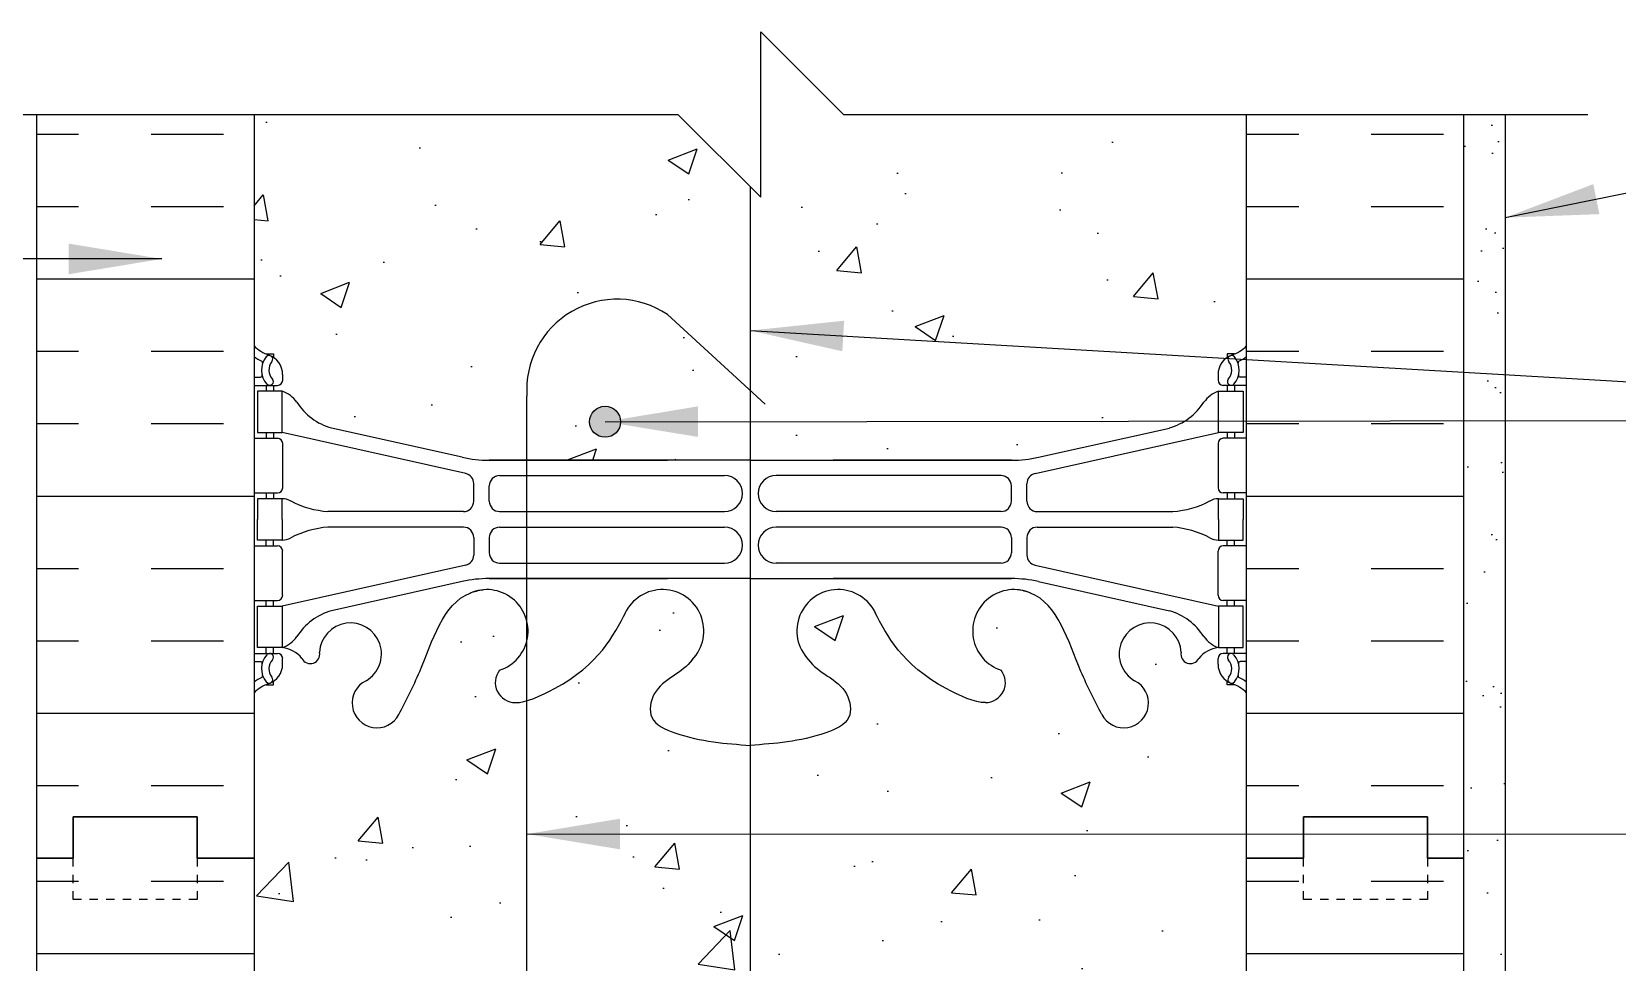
# Model space of a CAD drawing. Header units: inches. Extents: x -6.4 to 48.3, y 55.7 to 149.3.
# Drawn here: x 12.73 to 31.9, y 137.69 to 148.94 of the extents above; entities that cross this region are included whole.
import ezdxf

# ---------------------------------------------------------------- set-up
doc = ezdxf.new("R2010")
doc.units = ezdxf.units.IN
doc.header["$LTSCALE"] = 0.5
doc.header["$MEASUREMENT"] = 0
doc.linetypes.add('DASHED2', pattern=[0.375, 0.25, -0.125])
for name, color, linetype in [('HATCH', 12, 'Continuous'), ('LINE18', 9, 'Continuous'), ('line25', 2, 'Continuous'), ('LINE50', 5, 'Continuous'), ('LINE65', 3, 'Continuous'), ('LINE9', 9, 'Continuous'), ('TEXT', 4, 'Continuous'), ('Web_Edge', 9, 'Continuous')]:
    doc.layers.add(name, color=color, linetype=linetype)
doc.styles.add('DIM', font='romans.shx', dxfattribs={"width": 0.7})
doc.dimstyles.new('ext_12', dxfattribs={"dimscale": 12, "dimtxt": 0.09375, "dimasz": 0.09375, "dimexe": 0.09375, "dimexo": 0.0625, "dimgap": 0.0625, "dimtad": 1, "dimdec": 1, "dimzin": 2, "dimdsep": 46, "dimlunit": 4, "dimtxsty": 'DIM', "dimcen": 0.09, "dimdle": 0.09375, "dimclrt": 4, "dimadec": 0, "dimazin": 0, "dimtfac": 1, "dimtdec": 1, "dimtmove": 1, "dimatfit": 3, "dimfxl": 1, "dimfrac": 2, "dimtolj": 1, "dimtzin": 0, "dimarcsym": 0})

msp = doc.modelspace()

# ---------------------------------------------------------------- hatches: boundary and pattern name
at = {"layer": 'HATCH'}
h = msp.add_hatch(dxfattribs=at)
h.set_pattern_fill('AR-CONC', color=256, scale=0.5)
edge = h.paths.add_edge_path()
edge.add_line((27.416, 138.945), (27.416, 140.945))
edge.add_arc((27.07, 140.584), 0.5, 46.2109, 66.4218)
edge.add_line((27.27, 141.042), (27.18, 141.042))
edge.add_line((27.18, 141.042), (27.18, 141.084))
edge.add_arc((27.32, 141.291), 0.25, 180, 235.9442, ccw=False)
edge.add_line((27.07, 141.291), (27.07, 141.358))
edge.add_arc((27.133, 141.358), 0.0625, 90, 180, ccw=False)
edge.add_line((27.133, 141.421), (27.18, 141.421))
edge.add_line((27.18, 141.421), (27.18, 141.491))
edge.add_line((27.18, 141.491), (27.075, 141.491))
edge.add_arc((27.113, 141.141), 0.352, 96.1291, 141.5331)
edge.add_arc((26.735, 141.41), 0.113, 167.8156, 334.0569, ccw=False)
edge.add_arc((26.25, 141.414), 0.375, 2.9237, 239.8675)
edge.add_arc((25.93, 140.821), 0.3, -152.403, 63.9425, ccw=False)
edge.add_spline(control_points=[(25.664, 140.682), (25.578, 140.848), (25.325, 141.339), (25.131, 142.019), (24.805, 142.15)], knot_values=[0, 0, 0, 0, 0.579211, 1.703896, 1.703896, 1.703896, 1.703896], degree=3, periodic=0)
edge.add_spline(control_points=[(24.805, 142.15), (24.756, 142.17), (24.701, 142.182), (24.645, 142.191)], knot_values=[1.703896, 1.703896, 1.703896, 1.703896, 1.875321, 1.875321, 1.875321, 1.875321], degree=3, periodic=0)
edge.add_arc((24.604, 141.692), 0.5, 85.2926, 251.7937)
edge.add_arc((24.257, 141.068), 0.242, -90, 38.2327, ccw=False)
edge.add_spline(control_points=[(24.257, 140.826), (24.136, 140.824), (23.317, 141.175), (23.072, 141.622), (22.932, 141.902)], knot_values=[0.038125, 0.038125, 0.038125, 0.038125, 0.320663, 1.237398, 1.237398, 1.237398, 1.237398], degree=3, periodic=0)
edge.add_arc((22.479, 141.692), 0.5, 24.819, 224.1875)
edge.add_spline(control_points=[(22.12, 141.344), (22.228, 141.181), (22.588, 141.09), (22.664, 140.595), (22.116, 140.359), (21.712, 140.33), (21.416, 140.309)], knot_values=[0.229407, 0.229407, 0.229407, 0.229407, 0.844432, 1.128849, 1.464331, 2.389004, 2.389004, 2.389004, 2.389004], degree=3, periodic=0)
edge.add_spline(control_points=[(21.416, 140.309), (21.12, 140.33), (20.716, 140.359), (20.168, 140.595), (20.245, 141.09), (20.605, 141.181), (20.712, 141.344)], knot_values=[0.229407, 0.229407, 0.229407, 0.229407, 1.15408, 1.489562, 1.773979, 2.389004, 2.389004, 2.389004, 2.389004], degree=3, periodic=0)
edge.add_arc((20.354, 141.692), 0.5, 315.8125, 515.181)
edge.add_spline(control_points=[(19.9, 141.902), (19.76, 141.622), (19.515, 141.175), (18.696, 140.824), (18.575, 140.826)], knot_values=[0.038125, 0.038125, 0.038125, 0.038125, 0.95486, 1.237398, 1.237398, 1.237398, 1.237398], degree=3, periodic=0)
edge.add_arc((18.575, 141.068), 0.242, 141.7673, 270, ccw=False)
edge.add_arc((18.229, 141.692), 0.5, 288.2063, 454.7074)
edge.add_spline(control_points=[(18.188, 142.191), (18.131, 142.182), (18.077, 142.17), (18.027, 142.15)], knot_values=[1.703896, 1.703896, 1.703896, 1.703896, 1.875321, 1.875321, 1.875321, 1.875321], degree=3, periodic=0)
edge.add_spline(control_points=[(18.027, 142.15), (17.701, 142.019), (17.507, 141.339), (17.254, 140.848), (17.168, 140.682)], knot_values=[0, 0, 0, 0, 1.124685, 1.703896, 1.703896, 1.703896, 1.703896], degree=3, periodic=0)
edge.add_arc((16.902, 140.821), 0.3, 116.0575, 333.0565, ccw=False)
edge.add_arc((16.582, 141.414), 0.375, 300.1325, 537.0763)
edge.add_arc((16.097, 141.41), 0.113, -154.0569, 12.1844, ccw=False)
edge.add_arc((15.72, 141.141), 0.352, 38.4669, 83.8709)
edge.add_line((15.757, 141.491), (15.652, 141.491))
edge.add_line((15.652, 141.491), (15.652, 141.421))
edge.add_line((15.652, 141.421), (15.7, 141.421))
edge.add_arc((15.7, 141.358), 0.0625, 0, 90, ccw=False)
edge.add_line((15.762, 141.358), (15.762, 141.291))
edge.add_arc((15.512, 141.291), 0.25, 304.0558, 360, ccw=False)
edge.add_line((15.652, 141.084), (15.652, 141.042))
edge.add_line((15.652, 141.042), (15.562, 141.042))
edge.add_arc((15.762, 140.584), 0.5, 113.5782, 133.7891)
edge.add_line((15.416, 140.945), (15.416, 138.945))
edge.add_line((15.416, 138.945), (15.416, 136.945))
edge.add_arc((15.762, 137.306), 0.5, 226.2109, 246.4218)
edge.add_line((15.562, 136.847), (15.652, 136.847))
edge.add_line((15.652, 136.847), (15.652, 136.806))
edge.add_arc((15.512, 136.598), 0.25, 0, 55.9442, ccw=False)
edge.add_line((15.762, 136.598), (15.762, 136.531))
edge.add_arc((15.7, 136.531), 0.0625, -90, 0, ccw=False)
edge.add_line((15.7, 136.468), (15.652, 136.468))
edge.add_line((15.652, 136.468), (15.652, 136.398))
edge.add_line((15.652, 136.398), (15.757, 136.398))
edge.add_arc((15.72, 136.748), 0.352, 276.1291, 321.5331)
edge.add_arc((16.097, 136.48), 0.113, -12.1844, 154.0569, ccw=False)
edge.add_arc((16.582, 136.475), 0.375, 182.9237, 419.8675)
edge.add_arc((16.902, 137.069), 0.3, 27.597, 243.9425, ccw=False)
edge.add_spline(control_points=[(17.168, 137.208), (17.254, 137.041), (17.507, 136.551), (17.701, 135.87), (18.027, 135.739)], knot_values=[0, 0, 0, 0, 0.579211, 1.703896, 1.703896, 1.703896, 1.703896], degree=3, periodic=0)
edge.add_spline(control_points=[(18.027, 135.739), (18.077, 135.719), (18.131, 135.707), (18.188, 135.699)], knot_values=[1.703896, 1.703896, 1.703896, 1.703896, 1.875321, 1.875321, 1.875321, 1.875321], degree=3, periodic=0)
edge.add_arc((18.229, 136.197), 0.5, 265.2926, 431.7937)
edge.add_arc((18.575, 136.822), 0.242, 90, 218.2327, ccw=False)
edge.add_spline(control_points=[(18.575, 137.064), (18.696, 137.066), (19.515, 136.714), (19.76, 136.267), (19.9, 135.987)], knot_values=[0.038125, 0.038125, 0.038125, 0.038125, 0.320663, 1.237398, 1.237398, 1.237398, 1.237398], degree=3, periodic=0)
edge.add_arc((20.354, 136.197), 0.5, 204.819, 404.1875)
edge.add_spline(control_points=[(20.712, 136.545), (20.605, 136.708), (20.245, 136.799), (20.168, 137.295), (20.716, 137.53), (21.12, 137.559), (21.416, 137.58)], knot_values=[0.229407, 0.229407, 0.229407, 0.229407, 0.844432, 1.128849, 1.464331, 2.389004, 2.389004, 2.389004, 2.389004], degree=3, periodic=0)
edge.add_spline(control_points=[(21.416, 137.58), (21.712, 137.559), (22.116, 137.53), (22.664, 137.295), (22.588, 136.799), (22.228, 136.708), (22.12, 136.545)], knot_values=[0.229407, 0.229407, 0.229407, 0.229407, 1.15408, 1.489562, 1.773979, 2.389004, 2.389004, 2.389004, 2.389004], degree=3, periodic=0)
edge.add_arc((22.479, 136.197), 0.5, 135.8125, 335.181)
edge.add_spline(control_points=[(22.932, 135.987), (23.072, 136.267), (23.317, 136.714), (24.136, 137.066), (24.257, 137.064)], knot_values=[0.038125, 0.038125, 0.038125, 0.038125, 0.95486, 1.237398, 1.237398, 1.237398, 1.237398], degree=3, periodic=0)
edge.add_arc((24.257, 136.822), 0.242, -38.2327, 90, ccw=False)
edge.add_arc((24.604, 136.197), 0.5, 108.2063, 274.7074)
edge.add_spline(control_points=[(24.645, 135.699), (24.701, 135.707), (24.756, 135.719), (24.805, 135.739)], knot_values=[1.703896, 1.703896, 1.703896, 1.703896, 1.875321, 1.875321, 1.875321, 1.875321], degree=3, periodic=0)
edge.add_spline(control_points=[(24.805, 135.739), (25.131, 135.87), (25.325, 136.551), (25.578, 137.041), (25.664, 137.208)], knot_values=[0, 0, 0, 0, 1.124685, 1.703896, 1.703896, 1.703896, 1.703896], degree=3, periodic=0)
edge.add_arc((25.93, 137.069), 0.3, -63.9425, 153.0565, ccw=False)
edge.add_arc((26.25, 136.475), 0.375, 120.1325, 357.0763)
edge.add_arc((26.735, 136.48), 0.113, 25.9431, 192.1844, ccw=False)
edge.add_arc((27.113, 136.748), 0.352, 218.4669, 263.8709)
edge.add_line((27.075, 136.398), (27.18, 136.398))
edge.add_line((27.18, 136.398), (27.18, 136.468))
edge.add_line((27.18, 136.468), (27.133, 136.468))
edge.add_arc((27.133, 136.531), 0.0625, 180, 270, ccw=False)
edge.add_line((27.07, 136.531), (27.07, 136.598))
edge.add_arc((27.32, 136.598), 0.25, 124.0558, 180, ccw=False)
edge.add_line((27.18, 136.806), (27.18, 136.847))
edge.add_line((27.18, 136.847), (27.27, 136.847))
edge.add_arc((27.07, 137.306), 0.5, 293.5782, 313.7891)
edge.add_line((27.416, 136.945), (27.416, 138.945))
h.paths.add_polyline_path([(27.416, 132.752, 0.088416), (27.27, 132.85), (27.18, 132.85), (27.18, 132.891, -0.249069), (27.07, 133.098), (27.07, 133.166, -0.414214), (27.133, 133.228), (27.18, 133.228), (27.18, 133.298), (27.075, 133.298, -0.155529), (26.899, 133.433, 0.180914), (26.482, 133.744), (24.901, 134.097, 0.054974), (24.574, 134.133), (21.416, 134.133), (18.258, 134.133, 0.054974), (17.931, 134.097), (16.351, 133.744, 0.180914), (15.933, 133.433, -0.155529), (15.757, 133.298), (15.652, 133.298), (15.652, 133.228), (15.7, 133.228, -0.414214), (15.762, 133.166), (15.762, 133.098, -0.249069), (15.652, 132.891), (15.652, 132.85), (15.562, 132.85, 0.088416), (15.416, 132.752), (15.416, 128.215), (18.616, 128.215), (18.616, 129.095), (18.679, 129.215), (18.741, 129.095), (18.741, 128.215), (27.416, 128.215)])
h.paths.add_polyline_path([(27.416, 147.936), (22.541, 147.936), (21.541, 148.936), (21.541, 146.936), (20.541, 147.936), (15.416, 147.936), (15.416, 145.137, 0.088416), (15.562, 145.04), (15.652, 145.04), (15.652, 144.998, -0.249069), (15.762, 144.791), (15.762, 144.723, -0.414214), (15.7, 144.661), (15.652, 144.661), (15.652, 144.591), (15.757, 144.591, -0.155529), (15.933, 144.457, 0.180914), (16.351, 144.145), (17.931, 143.792, 0.054974), (18.258, 143.756), (21.416, 143.756), (24.574, 143.756, 0.054974), (24.901, 143.792), (26.482, 144.145, 0.180914), (26.899, 144.457, -0.155529), (27.075, 144.591), (27.18, 144.591), (27.18, 144.661), (27.133, 144.661, -0.414214), (27.07, 144.723), (27.07, 144.791, -0.249069), (27.18, 144.998), (27.18, 145.04), (27.27, 145.04, 0.088416), (27.416, 145.137)])
h = msp.add_hatch(dxfattribs=at)
h.set_pattern_fill('AR-SAND', color=256, scale=0.5, style=0)
h.set_pattern_definition([(37.5, (-2805.8135, -357.8431), (-0.03149668, 0.96341188), [0, -0.76, 0, -0.85, 0, -0.8125]), (7.5, (-2805.8135, -357.8431), (0.88488835, 1.41107303), [0, -0.41, 0, -0.685, 0, -0.2625]), (327.5, (-2806.4285, -357.8431), (1.55707093, 0.00282953), [0, -0.25, 0, -0.9, 0, -1.175]), (317.5, (-2806.4285, -357.8431), (1.5030633, 0.4388378), [0, -0.125, 0, -0.59, 0, -0.675])])
h.paths.add_polyline_path([(30.541, 135.002), (30.041, 135.002), (30.041, 129.702), (30.541, 129.702)])
h.paths.add_polyline_path([(30.041, 135.002), (30.541, 135.002), (30.541, 139.239), (30.041, 139.239), (30.041, 138.945)])
h.paths.add_polyline_path([(30.041, 139.239), (30.541, 139.239), (30.541, 147.936), (30.041, 147.936)])
at = {"layer": 'LINE65'}
msp.add_hatch(color=256, dxfattribs=at).paths.add_polyline_path([(19.848, 144.221, 1), (19.473, 144.221, 1)])

# ---------------------------------------------------------------- linework, layer by layer
at = {"layer": 'HATCH'}
for p, q in [((12.791, 147.698), (13.296, 147.698)), ((14.171, 147.698), (15.046, 147.698)), ((27.416, 147.698), (28.046, 147.698)), ((28.921, 147.698), (29.796, 147.698)), ((12.791, 146.823), (13.296, 146.823)), ((14.171, 146.823), (15.046, 146.823)), ((27.416, 146.823), (28.046, 146.823)), ((28.921, 146.823), (29.796, 146.823)), ((12.791, 145.948), (15.416, 145.948)), ((27.416, 145.948), (30.041, 145.948)), ((12.791, 145.073), (13.296, 145.073)), ((14.171, 145.073), (15.046, 145.073)), ((27.416, 145.073), (28.046, 145.073)), ((28.921, 145.073), (29.796, 145.073)), ((12.791, 144.198), (13.296, 144.198)), ((14.171, 144.198), (15.046, 144.198)), ((27.416, 144.198), (28.046, 144.198)), ((28.921, 144.198), (29.796, 144.198)), ((12.791, 143.323), (15.416, 143.323)), ((27.416, 143.323), (30.041, 143.323)), ((12.791, 142.448), (13.296, 142.448)), ((14.171, 142.448), (15.046, 142.448)), ((27.416, 142.448), (28.046, 142.448)), ((28.921, 142.448), (29.796, 142.448)), ((12.791, 141.573), (13.296, 141.573)), ((14.171, 141.573), (15.046, 141.573)), ((27.416, 141.573), (28.046, 141.573)), ((28.921, 141.573), (29.796, 141.573)), ((12.791, 140.698), (15.416, 140.698)), ((27.416, 140.698), (30.041, 140.698)), ((12.791, 139.823), (13.296, 139.823)), ((14.171, 139.823), (15.046, 139.823)), ((27.416, 139.823), (28.046, 139.823)), ((28.921, 139.823), (29.796, 139.823)), ((12.791, 138.948), (13.229, 138.948)), ((14.729, 138.948), (15.046, 138.948)), ((27.416, 138.948), (28.046, 138.948)), ((29.604, 138.948), (29.796, 138.948)), ((12.791, 138.669), (13.296, 138.669)), ((14.171, 138.669), (15.046, 138.669)), ((27.416, 138.669), (28.046, 138.669)), ((28.921, 138.669), (29.796, 138.669)), ((12.791, 137.794), (15.416, 137.794)), ((27.416, 137.794), (30.041, 137.794))]:
    msp.add_line(p, q, dxfattribs=at)
at = {"layer": 'LINE18'}
msp.add_lwpolyline([(11.541, 147.936), (20.541, 147.936), (21.541, 146.936), (21.541, 148.936), (22.541, 147.936), (31.541, 147.936)], dxfattribs=at)
at = {"layer": 'line25'}
for p, q in [((15.416, 147.936), (15.416, 138.945)), ((27.416, 138.945), (27.416, 147.936)), ((15.416, 138.945), (15.416, 128.215)), ((27.416, 128.215), (27.416, 138.945))]:
    msp.add_line(p, q, dxfattribs=at)
at = {"layer": 'LINE50'}
for p, q in [((12.791, 138.945), (12.791, 147.936)), ((30.041, 138.945), (30.041, 147.936)), ((14.729, 139.445), (13.229, 139.445)), ((13.229, 139.445), (13.229, 138.945)), ((14.729, 138.945), (14.729, 139.445)), ((28.104, 138.945), (28.104, 139.445)), ((28.104, 139.445), (29.604, 139.445)), ((29.604, 139.445), (29.604, 138.945)), ((13.229, 138.945), (12.791, 138.945)), ((15.166, 138.945), (14.729, 138.945)), ((15.416, 138.945), (15.166, 138.945)), ((27.416, 138.945), (27.666, 138.945)), ((27.666, 138.945), (28.104, 138.945)), ((29.604, 138.945), (30.041, 138.945))]:
    msp.add_line(p, q, dxfattribs=at)
for points in [[(12.791, 128.215), (12.791, 138.945), (13.229, 138.945), (13.229, 139.445), (14.729, 139.445), (14.729, 138.945), (15.166, 138.945), (15.416, 138.945)], [(30.041, 129.715), (30.041, 138.945), (29.604, 138.945), (29.604, 139.445), (28.104, 139.445), (28.104, 138.945), (27.666, 138.945), (27.416, 138.945)]]:
    msp.add_lwpolyline(points, dxfattribs=at)
at = {"layer": 'LINE65'}
for p, q in [((21.416, 147.061), (21.416, 131.208)), ((20.414, 145.519), (21.594, 144.434)), ((18.715, 130.9), (18.715, 144.529))]:
    msp.add_line(p, q, dxfattribs=at)
msp.add_circle((19.66, 144.221), 0.188, dxfattribs=at)
msp.add_arc((19.808, 144.607), 1.095, 56.3696, 184.0932, dxfattribs=at)
at = {"layer": 'LINE9'}
msp.add_line((30.541, 147.936), (30.541, 127.715), dxfattribs=at)
at = {"layer": 'LINE9', "linetype": 'DASHED2', "ltscale": 0.15}
for points in [[(14.729, 138.945), (14.729, 138.945), (14.729, 138.445), (13.229, 138.445), (13.229, 138.945), (13.229, 138.945)], [(29.604, 138.945), (29.604, 138.945), (29.604, 138.445), (28.104, 138.445), (28.104, 138.945), (28.104, 138.945)]]:
    msp.add_lwpolyline(points, dxfattribs=at)
at = {"layer": 'Web_Edge'}
for p, q in [((15.562, 145.04), (15.652, 145.04)), ((15.652, 145.04), (15.652, 144.998)), ((27.27, 145.04), (27.18, 145.04)), ((27.18, 145.04), (27.18, 144.998)), ((15.416, 144.761), (15.494, 144.761)), ((15.762, 144.791), (15.762, 144.723)), ((27.07, 144.791), (27.07, 144.723)), ((27.416, 144.761), (27.338, 144.761)), ((15.416, 144.661), (15.7, 144.661)), ((15.562, 144.661), (15.562, 144.591)), ((15.652, 144.661), (15.652, 144.591)), ((27.416, 144.661), (27.133, 144.661)), ((27.18, 144.661), (27.18, 144.591)), ((27.27, 144.661), (27.27, 144.591)), ((17.931, 143.792), (16.351, 144.145)), ((24.901, 143.792), (26.482, 144.145)), ((15.416, 144.021), (15.7, 144.021)), ((15.562, 144.091), (15.562, 144.021)), ((15.652, 144.091), (15.652, 144.021)), ((17.975, 143.594), (15.757, 144.091)), ((15.762, 143.958), (15.762, 143.423)), ((24.858, 143.594), (27.075, 144.091)), ((27.07, 143.958), (27.07, 143.423)), ((27.416, 144.021), (27.133, 144.021)), ((27.18, 144.091), (27.18, 144.021)), ((27.27, 144.091), (27.27, 144.021)), ((18.258, 143.756), (20.416, 143.756)), ((21.416, 143.756), (18.258, 143.756)), ((18.385, 143.57), (21.104, 143.57)), ((21.416, 143.756), (24.574, 143.756)), ((24.447, 143.57), (21.728, 143.57)), ((24.574, 143.756), (22.416, 143.756)), ((18.072, 143.26), (18.072, 143.472)), ((18.26, 143.261), (18.26, 143.445)), ((24.572, 143.261), (24.572, 143.445)), ((24.76, 143.26), (24.76, 143.472)), ((15.416, 143.361), (15.7, 143.361)), ((15.562, 143.361), (15.562, 143.291)), ((15.652, 143.361), (15.652, 143.291)), ((27.416, 143.361), (27.133, 143.361)), ((27.18, 143.361), (27.18, 143.291)), ((27.27, 143.361), (27.27, 143.291)), ((17.947, 143.135), (16.31, 143.135)), ((18.385, 143.136), (21.104, 143.136)), ((24.447, 143.136), (21.728, 143.136)), ((24.885, 143.135), (26.522, 143.135)), ((17.947, 142.947), (16.31, 142.947)), ((18.072, 142.822), (18.072, 142.609)), ((18.26, 142.821), (18.26, 142.637)), ((18.385, 142.946), (21.104, 142.946)), ((24.447, 142.946), (21.728, 142.946)), ((24.572, 142.821), (24.572, 142.637)), ((24.76, 142.822), (24.76, 142.609)), ((24.885, 142.947), (26.522, 142.947)), ((15.416, 142.721), (15.7, 142.721)), ((15.562, 142.721), (15.562, 142.791)), ((15.652, 142.721), (15.652, 142.791)), ((15.762, 142.123), (15.762, 142.658)), ((27.07, 142.123), (27.07, 142.658)), ((27.416, 142.721), (27.133, 142.721)), ((27.18, 142.721), (27.18, 142.791)), ((27.27, 142.721), (27.27, 142.791)), ((17.975, 142.487), (15.757, 141.991)), ((18.385, 142.512), (21.104, 142.512)), ((24.447, 142.512), (21.728, 142.512)), ((24.858, 142.487), (27.075, 141.991)), ((17.931, 142.289), (16.351, 141.936)), ((18.258, 142.325), (20.416, 142.325)), ((21.416, 142.325), (18.258, 142.325)), ((21.416, 142.325), (24.574, 142.325)), ((24.574, 142.325), (22.416, 142.325)), ((24.901, 142.289), (26.482, 141.936)), ((15.416, 142.061), (15.7, 142.061)), ((15.562, 141.991), (15.562, 142.061)), ((15.652, 141.991), (15.652, 142.061)), ((27.416, 142.061), (27.133, 142.061)), ((27.18, 141.991), (27.18, 142.061)), ((27.27, 141.991), (27.27, 142.061)), ((15.562, 141.421), (15.562, 141.491)), ((15.652, 141.421), (15.652, 141.491)), ((27.18, 141.421), (27.18, 141.491)), ((27.27, 141.421), (27.27, 141.491)), ((15.416, 141.421), (15.7, 141.421)), ((15.416, 141.321), (15.494, 141.321)), ((15.762, 141.291), (15.762, 141.358)), ((27.07, 141.291), (27.07, 141.358)), ((27.416, 141.421), (27.133, 141.421)), ((27.416, 141.321), (27.338, 141.321)), ((15.652, 141.042), (15.652, 141.084)), ((27.18, 141.042), (27.18, 141.084)), ((15.562, 141.042), (15.652, 141.042)), ((27.27, 141.042), (27.18, 141.042))]:
    msp.add_line(p, q, dxfattribs=at)
for points in [[(15.457, 144.091), (15.757, 144.091), (15.757, 144.591), (15.457, 144.591)], [(27.375, 144.091), (27.075, 144.091), (27.075, 144.591), (27.375, 144.591)], [(15.457, 141.991), (15.757, 141.991), (15.757, 141.491), (15.457, 141.491)], [(27.375, 141.991), (27.075, 141.991), (27.075, 141.491), (27.375, 141.491)]]:
    msp.add_lwpolyline(points, close=True, dxfattribs=at)
for points in [[(15.757, 143.041), (15.757, 143.291), (15.457, 143.291), (15.457, 143.041)], [(27.075, 143.041), (27.075, 143.291), (27.375, 143.291), (27.375, 143.041)], [(15.757, 143.041), (15.757, 142.791), (15.457, 142.791), (15.457, 143.041)], [(27.075, 143.041), (27.075, 142.791), (27.375, 142.791), (27.375, 143.041)]]:
    msp.add_lwpolyline(points, dxfattribs=at)
for centre, radius, start, end in [((15.762, 145.498), 0.5, 226.2109, 250.5288), ((27.07, 145.498), 0.5, 289.4712, 313.7891), ((15.762, 145.498), 0.6, 234.7832, 245.0748), ((15.756, 144.845), 0.25, 140.1145, 222.4609), ((15.5, 144.935), 0.021, 343.464, 63.9957), ((15.598, 144.976), 0.045, 321.448, 139.1879), ((15.512, 144.791), 0.25, 0, 70.5288), ((15.756, 144.845), 0.16, 140.0001, 222.4609), ((27.32, 144.791), 0.25, 109.4712, 180), ((27.234, 144.976), 0.045, 40.8121, 218.552), ((27.076, 144.845), 0.16, 317.5391, 39.9999), ((27.076, 144.845), 0.25, 317.5391, 39.8855), ((27.332, 144.935), 0.021, 116.0043, 196.536), ((27.07, 145.498), 0.6, 294.9252, 305.2168), ((15.494, 144.78), 0.0196, 269.4032, 15.4901), ((15.605, 144.707), 0.045, 222.4609, 42.4609), ((15.7, 144.723), 0.0625, 270, 0), ((27.133, 144.723), 0.0625, 180, 270), ((27.228, 144.707), 0.045, 137.5391, 317.5391), ((27.338, 144.78), 0.0196, 164.5099, 270.5968), ((15.635, 144.248), 0.364, 34.9775, 70.3387), ((27.198, 144.248), 0.364, 109.6613, 145.0225), ((16.558, 144.859), 0.743, 212.7919, 253.8107), ((26.274, 144.859), 0.743, 286.1893, 327.2081), ((15.7, 143.958), 0.0625, 0, 90), ((27.133, 143.958), 0.0625, 90, 180), ((18.258, 145.256), 1.5, 257.4135, 270), ((24.574, 145.256), 1.5, 270, 282.5865), ((17.947, 143.472), 0.125, 0, 77.3767), ((18.385, 143.445), 0.125, 90, 180), ((21.104, 143.353), 0.217, 270, 90), ((21.728, 143.353), 0.217, 90, 270), ((24.447, 143.445), 0.125, 0, 90), ((24.885, 143.472), 0.125, 102.6233, 180), ((15.7, 143.423), 0.0625, 270, 0), ((27.133, 143.423), 0.0625, 180, 270), ((15.753, 143.072), 0.219, 60.4937, 88.92), ((16.399, 144.302), 1.17, 242.6365, 265.6505), ((17.947, 143.26), 0.125, 270, 0), ((18.385, 143.261), 0.125, 180, 270), ((24.447, 143.261), 0.125, 270, 360), ((24.885, 143.26), 0.125, 180, 270), ((26.434, 144.302), 1.17, 274.3495, 297.3635), ((27.079, 143.072), 0.219, 91.08, 119.5063), ((15.753, 143.009), 0.219, 271.08, 299.5063), ((16.399, 141.78), 1.17, 94.3495, 117.3635), ((17.947, 142.822), 0.125, 0, 90), ((18.385, 142.821), 0.125, 90, 180), ((21.104, 142.729), 0.217, 270, 90), ((21.728, 142.729), 0.217, 90, 270), ((24.447, 142.821), 0.125, 0, 90), ((24.885, 142.822), 0.125, 90, 180), ((26.434, 141.78), 1.17, 62.6365, 85.6505), ((27.079, 143.009), 0.219, 240.4937, 268.92), ((15.7, 142.658), 0.0625, 0, 90), ((18.385, 142.637), 0.125, 180, 270), ((24.447, 142.637), 0.125, 270, 0), ((27.133, 142.658), 0.0625, 90, 180), ((17.947, 142.609), 0.125, 282.6233, 0), ((24.885, 142.609), 0.125, 180, 257.3767), ((18.258, 140.825), 1.5, 90, 102.5865), ((24.574, 140.825), 1.5, 77.4135, 90), ((15.7, 142.123), 0.0625, 270, 0), ((18.229, 141.692), 0.5, 288.2063, 113.7861), ((20.354, 141.692), 0.5, 315.8125, 155.181), ((22.479, 141.692), 0.5, 24.819, 224.1875), ((24.604, 141.692), 0.5, 66.2139, 251.7937), ((27.133, 142.123), 0.0625, 180, 270), ((16.558, 141.222), 0.743, 106.1893, 147.2081), ((26.274, 141.222), 0.743, 32.7919, 73.8107), ((16.582, 141.414), 0.375, 300.1325, 177.0763), ((26.25, 141.414), 0.375, 2.9237, 239.8675), ((15.635, 141.833), 0.364, 289.6613, 325.0225), ((15.72, 141.141), 0.352, 38.4669, 83.8709), ((27.113, 141.141), 0.352, 96.1291, 141.5331), ((27.198, 141.833), 0.364, 214.9775, 250.3387), ((15.494, 141.301), 0.0196, 344.5099, 90.5968), ((15.756, 141.236), 0.25, 137.5391, 219.8855), ((15.605, 141.375), 0.045, 317.5391, 137.5391), ((15.512, 141.291), 0.25, 289.4712, 360), ((15.756, 141.236), 0.16, 137.5391, 219.9999), ((15.7, 141.358), 0.0625, 360, 90), ((16.097, 141.41), 0.113, 205.9431, 12.1844), ((26.735, 141.41), 0.113, 167.8156, 334.0569), ((27.133, 141.358), 0.0625, 90, 180), ((27.32, 141.291), 0.25, 180, 250.5288), ((27.228, 141.375), 0.045, 42.4609, 222.4609), ((27.076, 141.236), 0.16, 320.0001, 42.4609), ((27.076, 141.236), 0.25, 320.1145, 42.4609), ((27.338, 141.301), 0.0196, 89.4032, 195.4901), ((15.762, 140.584), 0.6, 114.9252, 125.2168), ((15.5, 141.147), 0.021, 296.0043, 16.536), ((15.598, 141.105), 0.045, 220.8121, 38.552), ((16.902, 140.821), 0.3, 116.0575, 332.403), ((18.575, 141.068), 0.242, 141.7673, 270), ((24.257, 141.068), 0.242, 270, 38.2327), ((25.93, 140.821), 0.3, 207.597, 63.9425), ((27.234, 141.105), 0.045, 141.448, 319.1879), ((27.332, 141.147), 0.021, 163.464, 243.9957), ((27.07, 140.584), 0.6, 54.7832, 65.0748), ((15.762, 140.584), 0.5, 109.4712, 133.7891), ((27.07, 140.584), 0.5, 46.2109, 70.5288)]:
    msp.add_arc(centre, radius, start, end, dxfattribs=at)
for points in [[(18.26, 143.266), (18.26, 143.44)], [(24.572, 143.266), (24.572, 143.44)], [(18.26, 142.816), (18.26, 142.642)], [(24.572, 142.816), (24.572, 142.642)]]:
    msp.add_open_spline(points, degree=1, dxfattribs=at)
for points, knots in [([(17.168, 140.682), (17.254, 140.848), (17.507, 141.339), (17.721, 142.088), (18.131, 142.182), (18.188, 142.191)], [0, 0, 0, 0, 0.579211, 1.703896, 1.875321, 1.875321, 1.875321, 1.875321]), ([(25.664, 140.682), (25.578, 140.848), (25.325, 141.339), (25.111, 142.088), (24.701, 142.182), (24.645, 142.191)], [0, 0, 0, 0, 0.579211, 1.703896, 1.875321, 1.875321, 1.875321, 1.875321]), ([(18.575, 140.826), (18.696, 140.824), (19.529, 141.181), (19.769, 141.638), (19.909, 141.921)], [0.038125, 0.038125, 0.038125, 0.038125, 0.320663, 1.258119, 1.258119, 1.258119, 1.258119]), ([(24.257, 140.826), (24.136, 140.824), (23.303, 141.181), (23.064, 141.638), (22.923, 141.921)], [0.038125, 0.038125, 0.038125, 0.038125, 0.320663, 1.258119, 1.258119, 1.258119, 1.258119]), ([(20.712, 141.344), (20.605, 141.181), (20.245, 141.09), (20.168, 140.595), (20.716, 140.359), (21.12, 140.33), (21.416, 140.309)], [0.229407, 0.229407, 0.229407, 0.229407, 0.844432, 1.128849, 1.464331, 2.389004, 2.389004, 2.389004, 2.389004]), ([(22.12, 141.344), (22.228, 141.181), (22.588, 141.09), (22.664, 140.595), (22.116, 140.359), (21.712, 140.33), (21.416, 140.309)], [0.229407, 0.229407, 0.229407, 0.229407, 0.844432, 1.128849, 1.464331, 2.389004, 2.389004, 2.389004, 2.389004])]:
    msp.add_open_spline(points, degree=3, knots=knots, dxfattribs=at)

# ---------------------------------------------------------------- leaders
at = {"layer": 'TEXT'}
for points in [[(30.541, 146.688), (40.397, 148.688), (42.083, 148.688)], [(14.302, 146.189), (7.085, 146.189), (6.333, 146.189)], [(21.416, 145.323), (39.944, 144.242), (41.63, 144.242)], [(19.66, 144.221), (39.944, 144.242), (41.63, 144.242)], [(18.715, 139.237), (43.079, 139.244), (44.765, 139.244)]]:
    msp.add_leader(points, dimstyle='ext_12', override={"dimgap": 0.0625, "dimtad": 0}, dxfattribs=at)

doc.saveas('drawing.dxf')
